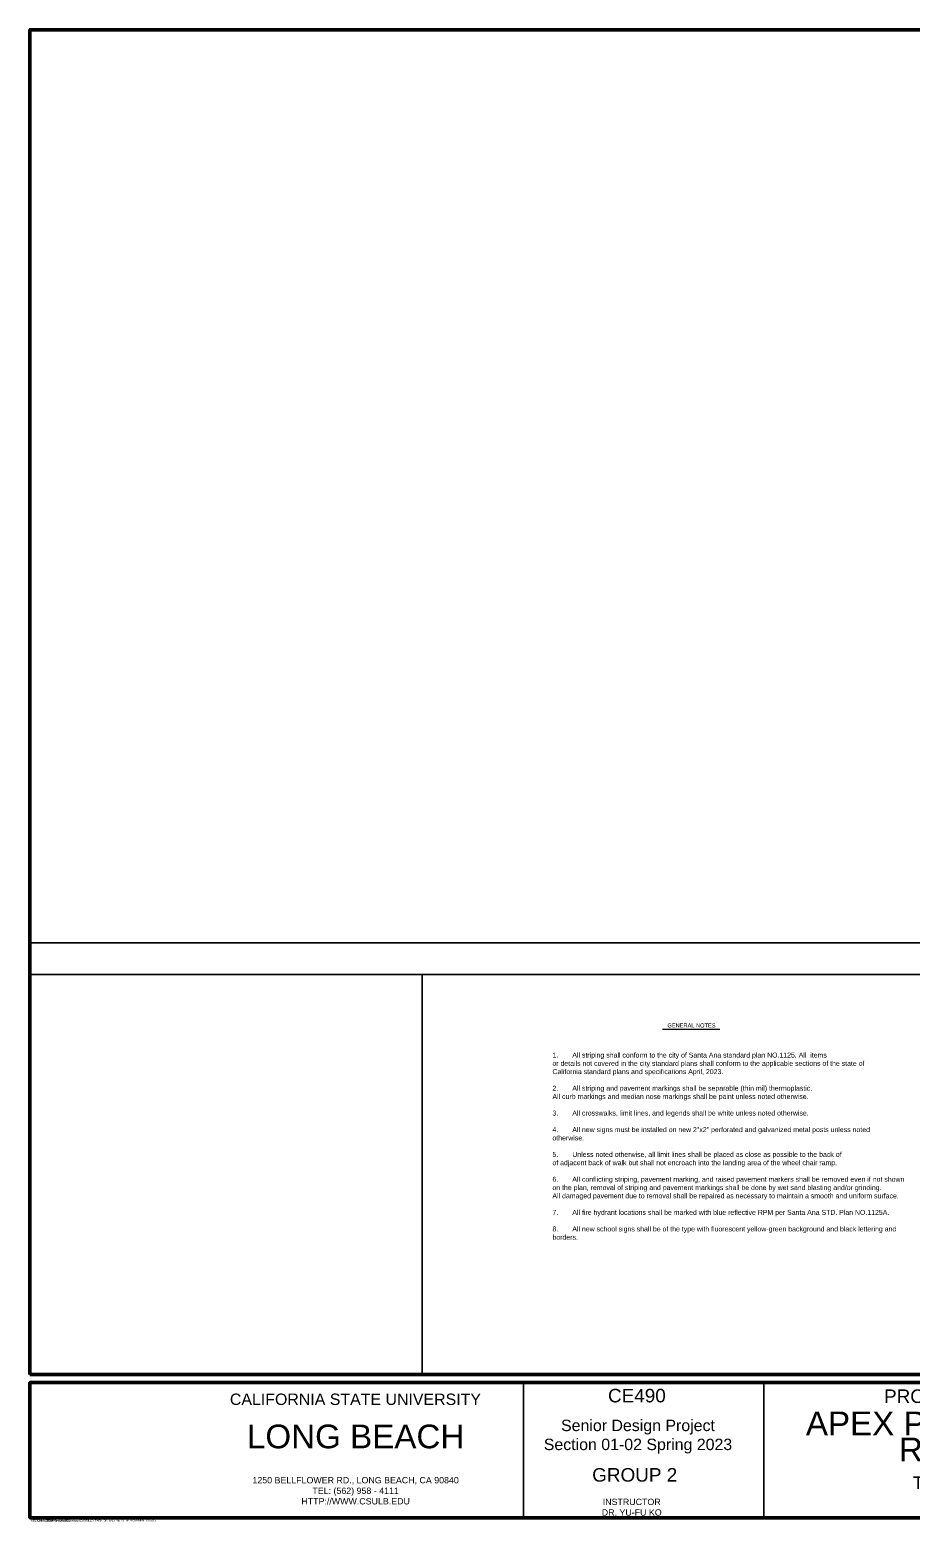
# Paper-space layout 'Layout1' of a CAD drawing. Header units: inches. Extents: x 0 to 36, y 0 to 23.6.
# Drawn here: x 0.02 to 13.95, y 0.02 to 23.61 of the extents above; entities that cross this region are included whole.
import ezdxf

# ---------------------------------------------------------------- set-up
doc = ezdxf.new("R2010")
doc.units = ezdxf.units.IN
doc.header["$MEASUREMENT"] = 0
doc.layers.get('0').update_dxf_attribs({"lineweight": 30})
doc.layers.add('BLOCK TEXT', color=7, linetype='Continuous')
doc.layers.add('C-SIDEWALK-CURB', color=92, linetype='Continuous')
doc.styles.add('Sheet', font='arial.ttf', dxfattribs={"height": 0.375})
doc.styles.get("Standard").update_dxf_attribs({"font": 'arial.ttf'})

# ---------------------------------------------------------------- blocks, each defined once
blk = doc.blocks.new('TITLEBLOCK ARCHD24X36')
for p, q in [((35.909, 9.514), (0.031, 9.514)), ((35.909, 9.014), (0.031, 9.014)), ((7.831, 0.428), (7.831, 2.566)), ((11.626, 0.428), (11.626, 2.566)), ((20.176, 0.428), (20.176, 2.566)), ((26.017, 0.428), (26.017, 2.566)), ((27.227, 0.428), (27.227, 2.566)), ((28.937, 0.428), (28.937, 2.566)), ((33.857, 0.428), (33.857, 2.566)), ((35.909, 0.428), (35.909, 2.566)), ((35.909, 2.138), (20.176, 2.138)), ((33.857, 1.888), (26.017, 1.888)), ((33.857, 1.638), (26.017, 1.638)), ((33.857, 1.388), (26.017, 1.388)), ((33.857, 1.138), (26.017, 1.138)), ((33.857, 0.888), (26.017, 0.888)), ((33.857, 0.638), (26.017, 0.638))]:
    blk.add_line(p, q)
at = {"ltscale": 0.125}
for points in [[(0.031, 23.944), (35.909, 23.944), (35.909, 9.514), (0.031, 9.514)], [(0.031, 9.014), (6.23, 9.014), (6.23, 2.691), (0.031, 2.691)], [(6.23, 9.014), (35.909, 9.014), (35.909, 2.691), (6.23, 2.691)]]:
    blk.add_lwpolyline(points, close=True, dxfattribs=at)
for points in [[(34.659, 9.514), (34.659, 9.014)], [(35.409, 9.514), (35.409, 9.014)], [(34.659, 9.264), (35.409, 9.264)]]:
    blk.add_lwpolyline(points)
blk.add_lwpolyline([(6.23, 2.691), (6.23, 9.014)], dxfattribs=at)
at = {"layer": 'BLOCK TEXT', "linetype": 'ByBlock', "lineweight": 100}
for points in [[(0.031, 2.691), (0.031, 23.944), (35.909, 23.944), (35.909, 2.691)], [(35.909, 2.566), (35.909, 0.428), (0.031, 0.428), (0.031, 2.566)]]:
    blk.add_lwpolyline(points, close=True, dxfattribs=at)
at = {"style": 'Sheet'}
for s, width, gutter_width, insert, char_height, attachment_point in [('SCALE', 0.46248, 1.069, (35.034, 9.389), 0.1, 5), ('\\A1;OCC AREA REFERENCE PLAN', 5.40402, 1.069, (17.97, 9.264), 0.21376, 5), ('\\A1;1', 0.21376, 1.069, (35.593, 9.404), 0.2138, 1), ('CALIFORNIA STATE UNIVERSITY ', 5.25336, 1.069, (5.175, 2.3), 0.18, 5), ('CE490', 5.25336, 1.069, (9.166, 2.466), 0.2138, 1), ('PROJECT NAME AND ADDRESS:', 5.25336, 1.069, (15.859, 2.348), 0.21376, 5), ('SHEET NAME:', 2.63324, 1.069, (20.387, 2.466), 0.21376, 1), ('DATE:', 1.77221, 1.069, (26.142, 2.459), 0.2138, 1), ('DRAWN :', 1.77221, 1.069, (27.352, 2.459), 0.2138, 1), ('REVISIONS:', 1.77221, 1.069, (30.437, 2.466), 0.2138, 1), ('SHEET NO:', 1.77221, 1.069, (33.982, 2.459), 0.2138, 1), ('LONG BEACH', 5.25336, 1.069, (5.178, 1.711), 0.375, 5), ('Senior Design Project\\PSection 01-02 Spring 2023', 5.25336, 1.069, (9.64, 1.711), 0.18, 5), ('\\A1;CABRILLO PARK DR AND 4TH ST IMPROVMENTS', 4.61987, 1.069, (20.887, 1.932), 0.21376, 1), ('A1-5', 1.80207, 0.312, (33.982, 1.711), 0.625, 1), ('GROUP 2', 5.25336, 1.069, (8.916, 1.105), 0.2138, 4), ('1250 BELLFLOWER RD., LONG BEACH, CA 90840\\PTEL: (562) 958 - 4111\\PHTTP://WWW.CSULB.EDU', 5.25336, 1.069, (5.178, 0.855), 0.1, 5), ('TENANT IMPROVEMENTS', 5.25336, 1.069, (13.982, 0.98), 0.2, 4), ('INSTRUCTOR \\PDR. YU-FU KO', 5.25336, 1.069, (9.541, 0.595), 0.1, 5), ('1801 PARK COURT PLACE, BUILDING A\\PSANTA ANA, CA 92701 ', 5.25336, 1.069, (15.678, 0.605), 0.1, 5)]:
    blk.add_mtext_dynamic_manual_height_columns(s, width=width, gutter_width=gutter_width, heights=[0], dxfattribs=dict(at, insert=insert, char_height=char_height, attachment_point=attachment_point))
for s, insert, char_height, attachment_point in [('1:1', (35.034, 9.139), 0.125, 5), ('April 30, 2023', (0.413, 0.399), 0.03, 1)]:
    blk.add_mtext(s, dxfattribs=dict(at, insert=insert, char_height=char_height, attachment_point=attachment_point))
at = {"insert": (15.917, 1.711), "char_height": 0.375, "attachment_point": 5, "line_spacing_factor": 0.66, "style": 'Sheet'}
blk.add_mtext_dynamic_manual_height_columns('APEX PHYSICAL THERAPY & REHABILITATION', width=7.43407, gutter_width=1.069, heights=[0], dxfattribs=at)
at = {"insert": (26.076, 2.052), "char_height": 0.1, "width": 1.98456, "attachment_point": 1, "style": 'Sheet'}
blk.add_mtext('April 30, 2023', dxfattribs=at)
at = {"ltscale": 0.125, "insert": (27.496, 2.079), "char_height": 0.125, "attachment_point": 1, "style": 'Sheet'}
blk.add_mtext_dynamic_manual_height_columns('GROUP 2', width=1.67854, gutter_width=1.875, heights=[0], dxfattribs=at)
at = {"ltscale": 0.125, "insert": (0.039, 0.399), "char_height": 0.03, "attachment_point": 1, "style": 'Sheet'}
blk.add_mtext('4/30/2023 3:23 PM', dxfattribs=at)
at = {"ltscale": 0.1, "insert": (0.285, 0.398), "char_height": 0.03, "attachment_point": 1, "style": 'Sheet'}
blk.add_mtext('ERIKP', dxfattribs=at)
at = {"layer": 'BLOCK TEXT', "insert": (0.099, 0.398), "char_height": 0.03, "attachment_point": 1, "rotation": 0.0625, "style": 'Sheet'}
blk.add_mtext('C:\\\\Users\\\\Valued Customer\\\\Downloads\\\\CABRILLO_PARK_DR_AND_4th_ST_IMPROVEMENTS (5) (1)', dxfattribs=at)

psp = doc.layouts.get("Layout1")

# ---------------------------------------------------------------- linework, layer by layer
at = {"layer": 'C-SIDEWALK-CURB', "color": 7}
psp.add_line((10.017, 7.814), (10.922, 7.814), dxfattribs=at)

# ---------------------------------------------------------------- block references
psp.add_blockref('TITLEBLOCK ARCHD24X36', (-0.011, -0.335))

# ---------------------------------------------------------------- texts
at = {"layer": 'C-SIDEWALK-CURB', "color": 7, "linetype": 'Continuous', "attachment_point": 1}
for s, insert, char_height, width in [('GENERAL NOTES', (10.094, 7.906), 0.06403, 9.28385), ('1.^IAll striping shall conform to the city of Santa Ana standard plan NO.1125, All  items \\Por details not covered in the city standard plans shall conform to the applicable sections of the state of\\PCalifornia standard plans and specifications April, 2023.\\P\\P2.^IAll striping and pavement markings shall be separable (thin mil) thermoplastic.^JAll curb markings and median nose markings shall be paint unless noted otherwise.\\P\\P3.^IAll crosswalks, limit lines, and legends shall be white unless noted otherwise. \\P\\P4.^IAll new signs must be installed on new 2"x2" perforated and galvanized metal posts unless noted \\Potherwise.\\P\\P5.^IUnless noted otherwise, all limit lines shall be placed as close as possible to the back of \\Pof adjacent back of walk but shall not encroach into the landing area of the wheel chair ramp.\\P\\P6.^IAll conflicting striping, pavement marking, and raised pavement markers shall be removed even if not shown ^I\\Pon the plan, removal of striping and pavement markings shall be done by wet sand blasting and/or grinding.\\PAll damaged pavement due to removal shall be repaired as necessary to maintain a smooth and uniform surface.\\P\\P7.^IAll fire hydrant locations shall be marked with blue reflective RPM per Santa Ana STD. Plan NO.1125A.\\P\\P8.^IAll new school signs shall be of the type with fluorescent yellow-green background and black lettering and \\Pborders.', (8.277, 7.445), 0.078492, 11.38126)]:
    psp.add_mtext(s, dxfattribs=dict(at, insert=insert, char_height=char_height, width=width))

doc.saveas('drawing.dxf')
